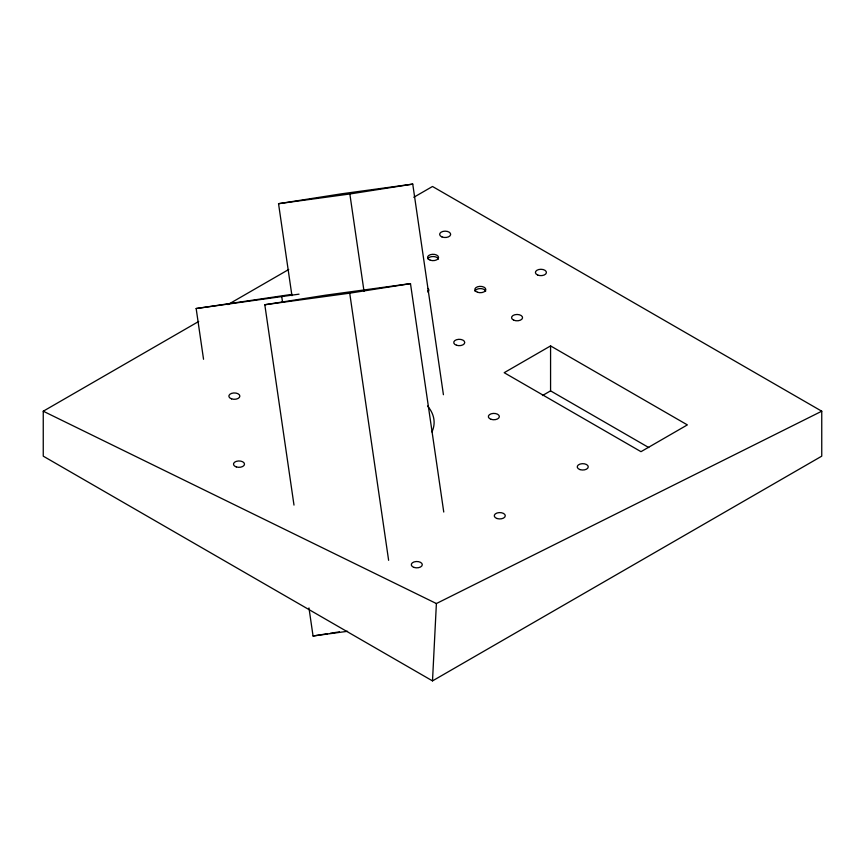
<?xml version="1.0" encoding="UTF-8"?>
<svg xmlns="http://www.w3.org/2000/svg" width="865" height="865" viewBox="0 0 865 865"><rect width="100%" height="100%" fill="white"/><g stroke="black" fill="none" stroke-linecap="round" stroke-linejoin="round"><path stroke-width="1.3" d="M432.5 680.896L436.393 603.543L821.75 411.21L821.75 456.158L432.5 680.896L43.25 456.158L43.25 411.21L198.712 321.456M227.938 304.588L288.726 269.491M413.794 197.285L432.5 186.483L821.75 411.21M550.572 345.914L504.187 372.696L640.987 451.671L687.361 424.899L550.572 345.914L550.572 390.861L648.782 447.562M542.452 395.554L550.572 390.861M291.938 295.668L278.541 203.697L341.448 193.825L412.746 184.104L443.421 394.71M278.541 203.697L349.849 193.987L412.746 184.104M203.545 359.267L196.16 308.535L292.035 294.349M196.16 308.535L299.02 294.165M293.992 505.095L264.809 304.739L325.575 295.192L410.486 283.634L443.756 512.037M264.809 304.739L349.72 293.17L410.486 283.634M308.967 607.944L313.054 635.991L327.586 633.71M330.225 633.299L339.48 631.839M313.054 635.991L347.546 631.299M43.25 411.21L436.393 603.543M349.849 193.987L364.024 291.289M349.72 293.17L388.623 560.315M281.774 296.879L282.552 302.22M427.883 290.694A5.504 3.179 0 0 1 428.164 290.954M427.883 288.445A5.504 3.179 0 0 1 427.883 292.046M474.928 291.127A5.504 3.179 0 0 1 480.313 288.596A5.504 3.179 0 0 1 485.708 291.127M427.797 258.743A5.504 3.179 0 0 1 433.322 256.537A5.504 3.179 0 0 1 438.436 259.057M427.591 406.042A64.745 37.379 0 0 1 431.949 431.949M477.567 292.284A5.504 3.179 0 0 0 485.816 289.526A5.504 3.179 0 0 0 477.567 286.78A5.504 3.179 0 0 0 477.567 292.284M430.294 260.214A5.504 3.179 0 0 0 438.555 257.467A5.504 3.179 0 0 0 430.294 254.71A5.504 3.179 0 0 0 430.294 260.214M456.504 345.243A5.504 3.179 0 0 0 464.754 342.486A5.504 3.179 0 0 0 456.504 339.729A5.504 3.179 0 0 0 456.504 345.243M513.832 320.212A5.504 3.179 0 0 0 522.536 317.974A5.504 3.179 0 0 0 514.816 314.741A5.504 3.179 0 0 0 513.832 320.212M537.684 275.038A5.504 3.179 0 0 0 546.388 272.789A5.504 3.179 0 0 0 538.668 269.556A5.504 3.179 0 0 0 537.684 275.038M441.929 236.913A5.504 3.179 0 0 0 450.633 234.664A5.504 3.179 0 0 0 442.912 231.431A5.504 3.179 0 0 0 441.929 236.913M231.604 398.873A5.504 3.179 0 0 0 239.865 396.127A5.504 3.179 0 0 0 231.604 393.37A5.504 3.179 0 0 0 231.604 398.873M491.093 419.33A5.504 3.179 0 0 0 499.354 416.584A5.504 3.179 0 0 0 491.093 413.827A5.504 3.179 0 0 0 491.093 419.33M579.993 469.598A5.504 3.179 0 0 0 588.254 466.851A5.504 3.179 0 0 0 579.993 464.094A5.504 3.179 0 0 0 579.993 469.598M497.018 518.513A5.504 3.179 0 0 0 505.279 515.767A5.504 3.179 0 0 0 497.018 513.01A5.504 3.179 0 0 0 497.018 518.513M236.242 466.895A5.504 3.179 0 0 0 244.503 464.137A5.504 3.179 0 0 0 236.242 461.38A5.504 3.179 0 0 0 236.242 466.895M414.043 567.429A5.504 3.179 0 0 0 422.293 564.672A5.504 3.179 0 0 0 414.043 561.926A5.504 3.179 0 0 0 414.043 567.429"/></g></svg>
